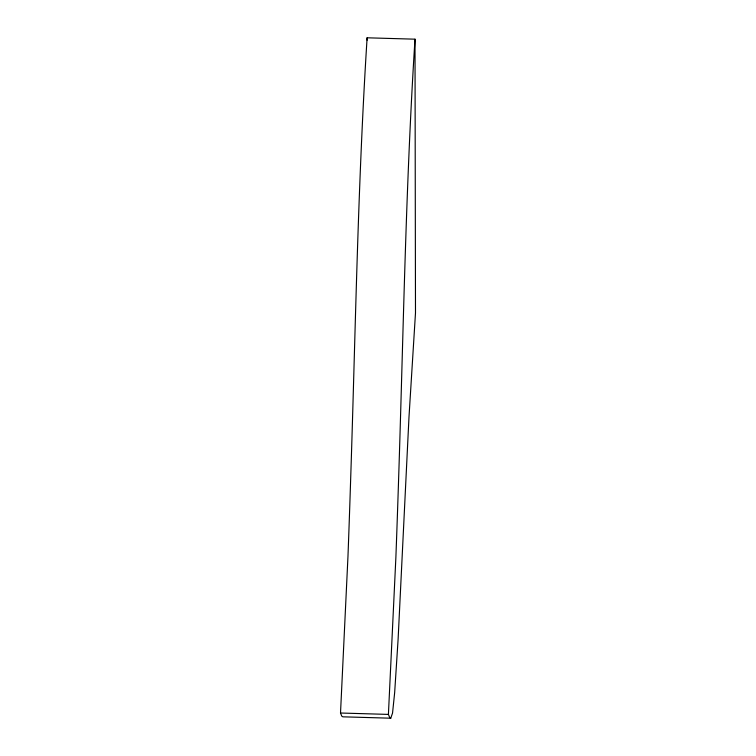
<?xml version="1.0" encoding="UTF-8"?>
<svg xmlns="http://www.w3.org/2000/svg" width="756" height="756" viewBox="0 0 756 756"><rect width="100%" height="100%" fill="white"/><g stroke="black" fill="none" stroke-linecap="round" stroke-linejoin="round"><path stroke-width="1.13" d="M340.512 713.021L347.977 556.227A352.258 8.155 -88.3 0 0 350.708 477.594C355.537 330.986 357.777 184.228 367.114 37.8L415.006 39.18L415.488 312.984L408.977 417.265L398.128 638.905L394.66 692.619L392.544 713.069L390.757 718.2L342.855 716.82L341.769 716.149L340.512 713.021L388.414 714.411L389.671 717.529L390.757 718.2M388.414 714.411L395.87 557.607A352.258 8.155 -88.3 0 0 398.61 478.983C403.439 332.366 405.67 185.607 415.006 39.18M367.114 37.8L367.114 40.163"/></g></svg>
